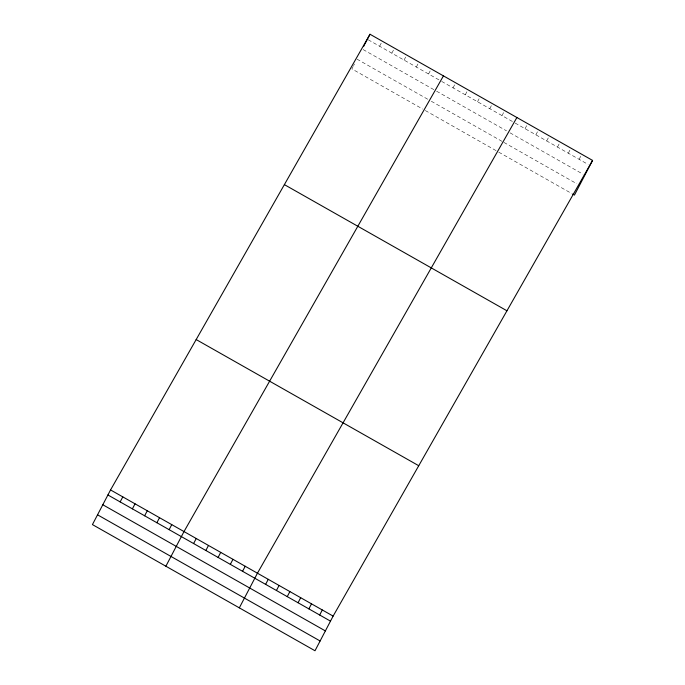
<?xml version="1.0" encoding="UTF-8"?>
<svg xmlns="http://www.w3.org/2000/svg" width="685" height="685" viewBox="0 0 685 685"><rect width="100%" height="100%" fill="white"/><g stroke="black" fill="none" stroke-linecap="round" stroke-linejoin="round"><path stroke-width="0.51" stroke-dasharray="3.42 2.57" d="M353.16 66.462L351.876 68.902L422.705 109.052M353.58 65.649L354.436 64.022M379.601 46.229L382.239 41.186M391.846 53.165L394.483 48.13M404.082 60.109L406.719 55.065M416.326 67.044L418.963 62.01M428.57 73.989L431.199 68.945M453.05 87.86L455.688 82.825M465.295 94.804L467.923 89.761M477.531 101.74L480.168 96.696M489.775 108.684L492.412 103.641M502.011 115.619L504.648 110.576M525.07 128.686L527.698 123.642M535.875 134.817L538.513 129.773M546.69 140.939L549.327 135.895M557.496 147.069L560.133 142.026M568.31 153.2L570.947 148.157M579.116 159.322L581.753 154.279M368.239 39.79L439.059 79.931M441.679 81.421L512.508 121.562M515.154 123.069L588.124 164.434M363.127 49.56L433.947 89.709M436.576 91.191L506.523 130.844M510.051 132.839L583.021 174.204M356.988 59.133L427.817 99.282M431.31 101.26L502.131 141.41M503.886 142.403L576.856 183.76M425.325 110.542L496.154 150.683M498.774 152.173L571.744 193.538"/><path stroke-width="1.03" d="M110.55 489.938L92.432 524.59L315.006 650.75L333.124 616.098L592.568 160.41L369.994 34.25L110.55 489.938L333.124 616.098M120.158 501.917L122.795 496.873M363.529 46.623L364.805 44.174M365.233 43.36L367.365 39.293M367.802 38.454L369.994 34.25M132.402 508.852L135.039 503.809M144.638 515.788L147.275 510.753M156.882 522.732L159.519 517.689M169.126 529.668L171.755 524.624M165.881 566.221L184 531.569L443.443 75.881M193.607 543.547L196.244 538.504M205.851 550.483L208.48 545.448M218.087 557.427L220.724 552.384M230.331 564.363L232.968 559.32M242.567 571.299L245.204 566.264M239.33 607.852L257.449 573.199L516.892 117.52M265.626 584.365L268.255 579.33M276.432 590.496L279.069 585.452M287.246 596.626L289.875 591.583M298.052 602.749L300.689 597.714M308.867 608.879L311.504 603.836M319.672 615.01L322.31 609.967M592.568 160.41L574.45 195.071L572.643 194.043M284.378 184.625L506.951 310.784M196.167 339.554L418.74 465.723M107.913 494.972L330.487 621.132M102.81 504.751L325.375 630.911M97.544 514.82L320.109 640.98"/></g></svg>
